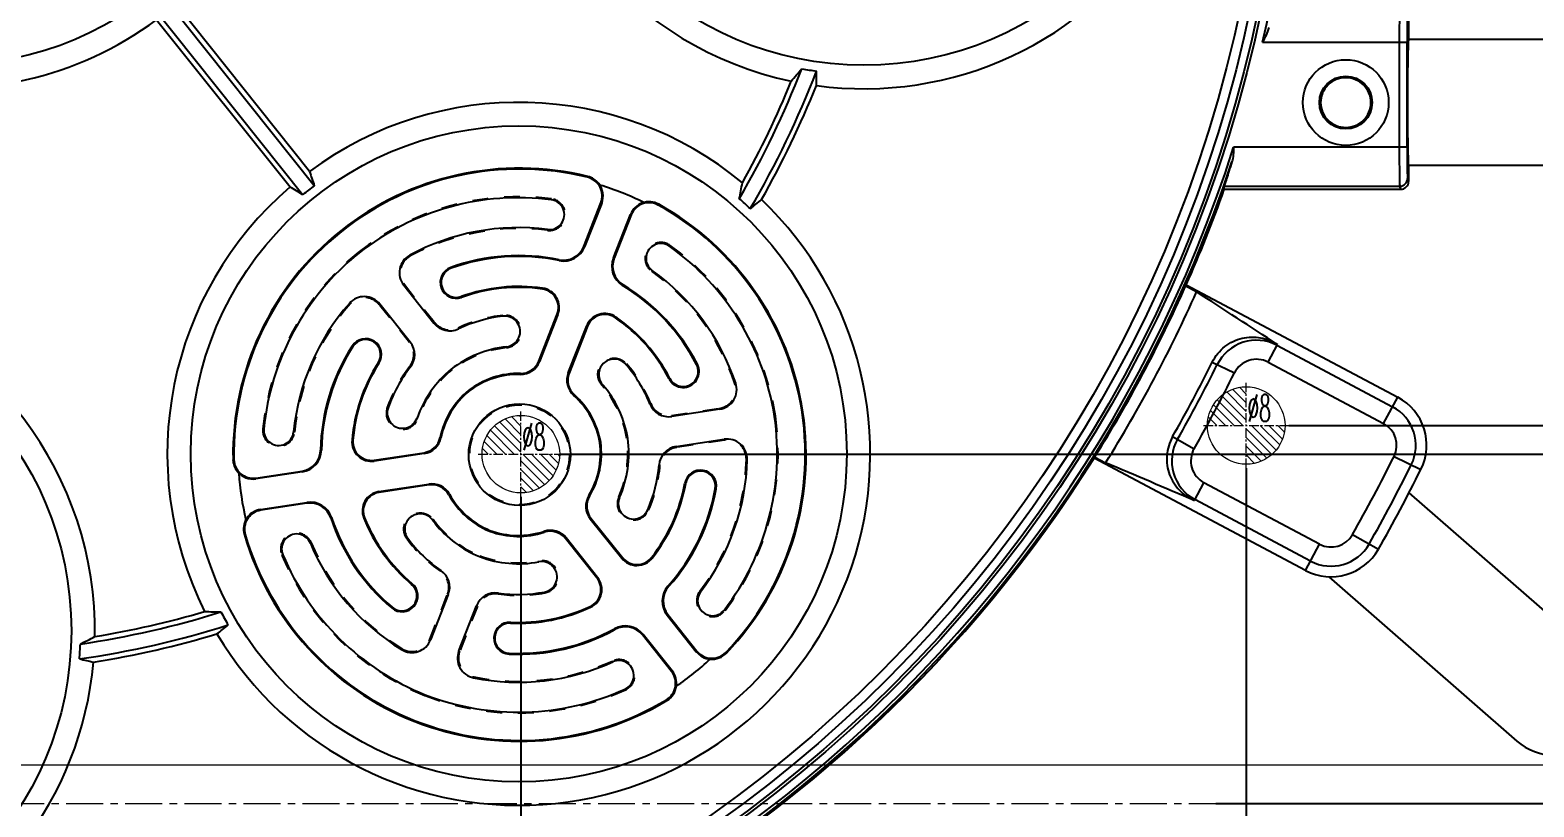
# Model space of a CAD drawing. Header units: millimetres. Extents: x -2414 to 10498, y -2238 to 649.
# Drawn here: x 1694.3 to 1849.4, y -1062 to -981.8 of the extents above; entities that cross this region are included whole.
import ezdxf
from ezdxf.enums import TextEntityAlignment as Align

# ---------------------------------------------------------------- set-up
doc = ezdxf.new("R2010")
doc.units = ezdxf.units.MM
doc.header["$LTSCALE"] = 16.335
doc.header["$PDMODE"] = 3
doc.header["$PDSIZE"] = 0.3125
doc.linetypes.add('CENTER', pattern=[0.6, 0.375, -0.075, 0.075, -0.075])
doc.linetypes.add('HIDDEN', pattern=[0.2, 0.1, -0.1])
doc.layers.get('0').update_dxf_attribs({"linetype": 'CONTINUOUS'})
doc.layers.get('Defpoints').update_dxf_attribs({"linetype": 'CONTINUOUS'})
doc.layers.add('cool', color=153, linetype='HIDDEN', lineweight=9)
doc.layers.add('epin', color=13, linetype='CONTINUOUS', lineweight=9)
doc.layers.add('DEFAULT_2', color=8, linetype='HIDDEN')
doc.styles.get("Standard").update_dxf_attribs({"font": 'txt', "width": 0.8})
doc.styles.add('TXT05', font='txt.shx', dxfattribs={"width": 0.5, "bigfont": 'gbcbig.shx'})
doc.dimstyles.new('01', dxfattribs={"dimtxt": 5, "dimasz": 5, "dimexe": 0, "dimexo": 0, "dimgap": 0, "dimtad": 0, "dimzin": 0, "dimdsep": 46, "dimtxsty": 'Standard', "dimcen": 0, "dimclrd": 4, "dimclre": 4, "dimclrt": 6, "dimazin": 0, "dimtfac": 1, "dimtofl": 0, "dimtmove": 0, "dimatfit": 3, "dimfxl": 0, "dimtolj": 1, "dimtzin": 0, "dimarcsym": 0})

# ---------------------------------------------------------------- blocks, each defined once
blk = doc.blocks.new('epin_ejp_8')
at = {"layer": 'epin'}
h = blk.add_hatch(dxfattribs=at)
h.set_pattern_fill('_ANSI31', color=123, scale=0.2, angle=90, style=0)
h.set_pattern_definition([(135, (-53719.9451, 249.93315), (-0.449012806, -0.449012806), [])])
h.paths.add_polyline_path([(0, 4, 0.414214), (-4, 0), (0, 0)])
h.paths.add_polyline_path([(4, 0), (0, 0), (0, -4, 0.414214)])
at = {"layer": 'epin', "color": 1, "linetype": 'CENTER', "ltscale": 0.16}
for p, q in [((0, -4.4), (0, 4.4)), ((-4.4, 0), (4.4, 0))]:
    blk.add_line(p, q, dxfattribs=at)
at = {"layer": 'epin'}
blk.add_circle((0, 0), 4, dxfattribs=at)
at = {"layer": 'epin', "color": 6, "style": 'TXT05', "width": 0.5}
blk.add_text('%%c8', height=2.8, dxfattribs=at).set_placement((1.33, 1.8), align=Align.MIDDLE)
blk = doc.blocks.new('10')
at = {"layer": 'epin', "linetype": 'ByBlock'}
for p in [(15.36, -1022.63), (-59.47, -1025.59)]:
    blk.add_blockref('epin_ejp_8', p, dxfattribs=at)
blk = doc.blocks.new('4')
at = {"layer": 'cool', "linetype": 'ByBlock', "ltscale": 0.932966}
blk.add_line((-299.31, -1117.63), (62.03, -1117.63), dxfattribs=at)
at = {"layer": 'cool', "color": 1, "linetype": 'CENTER', "ltscale": 0.621977}
blk.add_line((-313.64, -1121.63), (76.36, -1121.63), dxfattribs=at)
blk = doc.blocks.new('*D357')
at = {"color": 4, "linetype": 'ByBlock', "lineweight": -2, "transparency": 16777216}
for p, q in [((1829.75, -756.63), (1915.87, -756.63)), ((1915.87, -761.63), (1915.87, -945.62)), ((1915.87, -1181.63), (1915.87, -963.62)), ((1829.75, -1186.63), (1915.87, -1186.63))]:
    blk.add_line(p, q, dxfattribs=at)
at = {"color": 4, "linetype": 'ByBlock', "transparency": 16777216}
for points in [[(1915.04, -761.63), (1916.7, -761.63), (1915.87, -756.63)], [(1915.04, -1181.63), (1916.7, -1181.63), (1915.87, -1186.63)]]:
    blk.add_solid(points, dxfattribs=at)
at = {"layer": 'Defpoints', "color": 0, "linetype": 'ByBlock', "transparency": 16777216}
for p in [(1829.75, -756.63), (1829.75, -1186.63), (1915.87, -1186.63)]:
    blk.add_point(p, dxfattribs=at)
at = {"color": 6, "linetype": 'ByBlock', "transparency": 16777216, "insert": (1915.87, -954.62), "char_height": 5, "attachment_point": 5, "rotation": 90}
blk.add_mtext('\\A1;430.00', dxfattribs=at)
blk = doc.blocks.new('*D367')
at = {"color": 4, "linetype": 'ByBlock', "lineweight": -2, "transparency": 16777216}
for p, q in [((1748.93, -1025.59), (1867.71, -1025.59)), ((1867.71, -1025.59), (1877.71, -1031.22)), ((1877.71, -1031.22), (1887.71, -1031.22))]:
    blk.add_line(p, q, dxfattribs=at)
at = {"layer": 'Defpoints', "color": 0, "linetype": 'ByBlock', "transparency": 16777216}
for p in [(1685.76, -971.63), (1748.93, -1025.59), (1887.71, -1031.22)]:
    blk.add_point(p, dxfattribs=at)
at = {"color": 6, "linetype": 'ByBlock', "transparency": 16777216, "insert": (1895.71, -1031.22), "char_height": 5, "attachment_point": 5}
blk.add_mtext('\\A1;53.97', dxfattribs=at)
blk = doc.blocks.new('*D368')
at = {"color": 4, "linetype": 'ByBlock', "lineweight": -2, "transparency": 16777216}
blk.add_line((1824.16, -1022.63), (1887.71, -1022.63), dxfattribs=at)
at = {"layer": 'Defpoints', "color": 0, "linetype": 'ByBlock', "transparency": 16777216}
for p in [(1685.76, -971.63), (1824.16, -1022.63), (1887.71, -1022.63)]:
    blk.add_point(p, dxfattribs=at)
at = {"color": 6, "linetype": 'ByBlock', "transparency": 16777216, "insert": (1894.37, -1022.63), "char_height": 5, "attachment_point": 5}
blk.add_mtext('\\A1;51.00', dxfattribs=at)
blk = doc.blocks.new('*D369')
at = {"color": 4, "linetype": 'ByBlock', "lineweight": -2, "transparency": 16777216}
blk.add_line((1816.62, -1061.63), (1887.71, -1061.63), dxfattribs=at)
at = {"layer": 'Defpoints', "color": 0, "linetype": 'ByBlock', "transparency": 16777216}
for p in [(1685.76, -971.63), (1816.62, -1061.63), (1887.71, -1061.63)]:
    blk.add_point(p, dxfattribs=at)
at = {"color": 6, "linetype": 'ByBlock', "transparency": 16777216, "insert": (1894.71, -1061.63), "char_height": 5, "attachment_point": 5}
blk.add_mtext('\\A1;90.00', dxfattribs=at)
blk = doc.blocks.new('*D370')
at = {"color": 4, "linetype": 'ByBlock', "lineweight": -2, "transparency": 16777216}
blk.add_line((1770.16, -1078.63), (1887.71, -1078.63), dxfattribs=at)
at = {"layer": 'Defpoints', "color": 0, "linetype": 'ByBlock', "transparency": 16777216}
for p in [(1685.76, -971.63), (1770.16, -1078.63), (1887.71, -1078.63)]:
    blk.add_point(p, dxfattribs=at)
at = {"color": 6, "linetype": 'ByBlock', "transparency": 16777216, "insert": (1896.04, -1078.63), "char_height": 5, "attachment_point": 5}
blk.add_mtext('\\A1;107.00', dxfattribs=at)
blk = doc.blocks.new('*D371')
at = {"color": 4, "linetype": 'ByBlock', "lineweight": -2, "transparency": 16777216}
blk.add_line((1710.16, -1100.13), (1887.71, -1100.13), dxfattribs=at)
at = {"layer": 'Defpoints', "color": 0, "linetype": 'ByBlock', "transparency": 16777216}
for p in [(1685.76, -971.63), (1710.16, -1100.13), (1887.71, -1100.13)]:
    blk.add_point(p, dxfattribs=at)
at = {"color": 6, "linetype": 'ByBlock', "transparency": 16777216, "insert": (1896.71, -1100.13), "char_height": 5, "attachment_point": 5}
blk.add_mtext('\\A1;128.50', dxfattribs=at)
blk = doc.blocks.new('*D372')
at = {"color": 4, "linetype": 'ByBlock', "lineweight": -2, "transparency": 16777216}
blk.add_line((1779.44, -1116.63), (1887.71, -1116.63), dxfattribs=at)
at = {"layer": 'Defpoints', "color": 0, "linetype": 'ByBlock', "transparency": 16777216}
for p in [(1685.76, -971.63), (1779.44, -1116.63), (1887.71, -1116.63)]:
    blk.add_point(p, dxfattribs=at)
at = {"color": 6, "linetype": 'ByBlock', "transparency": 16777216, "insert": (1896.37, -1116.63), "char_height": 5, "attachment_point": 5}
blk.add_mtext('\\A1;145.00', dxfattribs=at)
blk = doc.blocks.new('*D373')
at = {"color": 4, "linetype": 'ByBlock', "lineweight": -2, "transparency": 16777216}
blk.add_line((1842.88, -1161.63), (1887.71, -1161.63), dxfattribs=at)
at = {"layer": 'Defpoints', "color": 0, "linetype": 'ByBlock', "transparency": 16777216}
for p in [(1685.76, -971.63), (1842.88, -1161.63, 0), (1887.71, -1161.63)]:
    blk.add_point(p, dxfattribs=at)
at = {"color": 6, "linetype": 'ByBlock', "transparency": 16777216, "insert": (1896.04, -1161.63), "char_height": 5, "attachment_point": 5}
blk.add_mtext('\\A1;190.00', dxfattribs=at)
blk = doc.blocks.new('*D375')
at = {"color": 4, "linetype": 'ByBlock', "lineweight": -2, "transparency": 16777216}
blk.add_line((1705.76, -1104.53), (1705.76, -1191.92), dxfattribs=at)
at = {"layer": 'Defpoints', "color": 0, "linetype": 'ByBlock', "transparency": 16777216}
for p in [(1685.76, -971.63), (1705.76, -1104.53), (1705.76, -1191.92)]:
    blk.add_point(p, dxfattribs=at)
at = {"color": 6, "linetype": 'ByBlock', "transparency": 16777216, "insert": (1705.76, -1198.92), "char_height": 5, "attachment_point": 5, "rotation": 90}
blk.add_mtext('\\A1;20.00', dxfattribs=at)
blk = doc.blocks.new('*D376')
at = {"color": 4, "linetype": 'ByBlock', "lineweight": -2, "transparency": 16777216}
blk.add_line((1744.93, -1029.99), (1744.93, -1191.92), dxfattribs=at)
at = {"layer": 'Defpoints', "color": 0, "linetype": 'ByBlock', "transparency": 16777216}
for p in [(1685.76, -971.63), (1744.93, -1029.99), (1744.93, -1191.92)]:
    blk.add_point(p, dxfattribs=at)
at = {"color": 6, "linetype": 'ByBlock', "transparency": 16777216, "insert": (1744.93, -1199.25), "char_height": 5, "attachment_point": 5, "rotation": 90}
blk.add_mtext('\\A1;59.17', dxfattribs=at)
blk = doc.blocks.new('*D377')
at = {"color": 4, "linetype": 'ByBlock', "lineweight": -2, "transparency": 16777216}
blk.add_line((1765.76, -1080.46), (1765.76, -1191.92), dxfattribs=at)
at = {"layer": 'Defpoints', "color": 0, "linetype": 'ByBlock', "transparency": 16777216}
for p in [(1685.76, -971.63), (1765.76, -1080.46), (1765.76, -1191.92)]:
    blk.add_point(p, dxfattribs=at)
at = {"color": 6, "linetype": 'ByBlock', "transparency": 16777216, "insert": (1765.76, -1198.92), "char_height": 5, "attachment_point": 5, "rotation": 90}
blk.add_mtext('\\A1;80.00', dxfattribs=at)
blk = doc.blocks.new('*D378')
at = {"color": 4, "linetype": 'ByBlock', "lineweight": -2, "transparency": 16777216}
blk.add_line((1819.76, -1027.03), (1819.76, -1191.92), dxfattribs=at)
at = {"layer": 'Defpoints', "color": 0, "linetype": 'ByBlock', "transparency": 16777216}
for p in [(1685.76, -971.63), (1819.76, -1027.03), (1819.76, -1191.92)]:
    blk.add_point(p, dxfattribs=at)
at = {"color": 6, "linetype": 'ByBlock', "transparency": 16777216, "insert": (1819.76, -1200.59), "char_height": 5, "attachment_point": 5, "rotation": 90}
blk.add_mtext('\\A1;134.00', dxfattribs=at)
blk = doc.blocks.new('*D379')
at = {"color": 4, "linetype": 'ByBlock', "lineweight": -2, "transparency": 16777216}
blk.add_line((1845.76, -1156.42), (1845.76, -1191.92), dxfattribs=at)
at = {"layer": 'Defpoints', "color": 0, "linetype": 'ByBlock', "transparency": 16777216}
for p in [(1685.76, -971.63), (1845.76, -1156.42, 0), (1845.76, -1191.92)]:
    blk.add_point(p, dxfattribs=at)
at = {"color": 6, "linetype": 'ByBlock', "transparency": 16777216, "insert": (1845.76, -1200.25), "char_height": 5, "attachment_point": 5, "rotation": 90}
blk.add_mtext('\\A1;160.00', dxfattribs=at)

msp = doc.modelspace()

# ---------------------------------------------------------------- linework, layer by layer
at = {"color": 7, "linetype": 'Continuous'}
for p, q in [((1723.611, -997.893), (1708.031, -978.355)), ((1706.855, -979.292), (1722.435, -998.83)), ((1723.121, -996.421), (1709.356, -979.16)), ((1836.507, -979.57), (1836.507, -982.817)), ((1707.345, -980.764), (1721.109, -998.025)), ((1821.431, -983.1), (1836.348, -983.1)), ((1835.544, -983.1), (1835.544, -993.927)), ((1836.348, -993.927), (1836.348, -983.099)), ((1880.757, -982.817), (1836.507, -982.817)), ((1836.348, -993.927), (1818.455, -993.927)), ((1880.757, -995.817), (1836.507, -995.817)), ((1836.507, -995.817), (1836.507, -997.457)), ((1751.833, -996.939), (1751.811, -997.028)), ((1836.401, -997.138), (1836.507, -997.457)), ((1817.493, -997.941), (1835.597, -997.941)), ((1817.493, -998.262), (1835.704, -998.262)), ((1835.704, -998.262), (1835.597, -997.941)), ((1748.069, -999.345), (1748.08, -999.256)), ((1751.416, -1004.154), (1753.177, -999.665)), ((1753.261, -999.698), (1751.499, -1004.187)), ((1753.177, -999.665), (1753.261, -999.698)), ((1759.148, -999.81), (1759.104, -999.89)), ((1754.463, -1005.35), (1756.225, -1000.861)), ((1756.308, -1000.894), (1754.547, -1005.383)), ((1756.225, -1000.861), (1756.308, -1000.894)), ((1747.679, -1002.403), (1747.667, -1002.491)), ((1728.199, -1004.852), (1728.143, -1004.782)), ((1733.467, -1005.062), (1733.509, -1005.14)), ((1751.499, -1004.187), (1751.416, -1004.154)), ((1760.271, -1004.134), (1760.323, -1004.061)), ((1737.721, -1006.409), (1737.69, -1006.325)), ((1748.86, -1005.616), (1748.878, -1005.529)), ((1754.547, -1005.383), (1754.463, -1005.35)), ((1758.477, -1006.641), (1758.425, -1006.714)), ((1732.838, -1008.156), (1732.908, -1008.101)), ((1732.838, -1008.156), (1735.961, -1012.072)), ((1755.425, -1008.193), (1755.471, -1008.116)), ((1813.576, -1008.119), (1813.507, -1008.241)), ((1814.632, -1008.84), (1813.507, -1008.241)), ((1813.576, -1008.119), (1835.384, -1019.714)), ((1738.772, -1009.328), (1738.803, -1009.413)), ((1747.162, -1008.468), (1747.15, -1008.557)), ((1727.231, -1010.035), (1727.298, -1010.094)), ((1730.318, -1010.166), (1730.388, -1010.11)), ((1733.51, -1014.026), (1730.388, -1010.11)), ((1743.089, -1011.356), (1743.079, -1011.267)), ((1746.766, -1015.999), (1748.666, -1011.159)), ((1748.75, -1011.192), (1746.85, -1016.032)), ((1748.666, -1011.159), (1748.75, -1011.192)), ((1754.73, -1011.438), (1754.679, -1011.512)), ((1736.031, -1012.016), (1735.961, -1012.072)), ((1738.493, -1012.66), (1738.455, -1012.579)), ((1749.814, -1017.196), (1751.714, -1012.355)), ((1751.797, -1012.388), (1749.897, -1017.228)), ((1751.714, -1012.355), (1751.797, -1012.388)), ((1727.598, -1014.482), (1727.522, -1014.434)), ((1733.51, -1014.026), (1733.44, -1014.082)), ((1743.441, -1014.509), (1743.451, -1014.598)), ((1822.003, -1016.097), (1822.98, -1014.26)), ((1822.928, -1014.358), (1834.859, -1020.702)), ((1730.209, -1016.157), (1730.285, -1016.205)), ((1746.85, -1016.032), (1746.766, -1015.999)), ((1816.25, -1016.087), (1818.534, -1017.215)), ((1822.003, -1016.097), (1833.934, -1022.441)), ((1733.519, -1016.626), (1733.449, -1016.571)), ((1737.744, -1016.821), (1737.799, -1016.892)), ((1744.867, -1017.355), (1744.869, -1017.265)), ((1749.897, -1017.228), (1749.814, -1017.196)), ((1755.751, -1016.326), (1755.819, -1016.267)), ((1763.051, -1016.351), (1763.13, -1016.31)), ((1739.561, -1019.1), (1739.505, -1019.03)), ((1753.349, -1018.398), (1753.281, -1018.457)), ((1760.295, -1017.776), (1760.215, -1017.817)), ((1767.086, -1018.257), (1767.001, -1018.286)), ((1731.225, -1020.816), (1731.141, -1020.787)), ((1750.367, -1019.514), (1750.427, -1019.447)), ((1758.233, -1020.408), (1758.316, -1020.374)), ((1833.934, -1022.441), (1835.384, -1019.714)), ((1734.221, -1021.861), (1734.306, -1021.89)), ((1760.489, -1021.7), (1760.476, -1021.611)), ((1765.442, -1020.953), (1760.489, -1021.7)), ((1765.428, -1020.865), (1765.442, -1020.953)), ((1771.09, -1021.687), (1771.178, -1021.673)), ((1718.407, -1022.998), (1718.318, -1022.989)), ((1721.475, -1023.298), (1721.564, -1023.307)), ((1736.678, -1023.885), (1736.59, -1023.867)), ((1812.165, -1023.769), (1814.378, -1025.032)), ((1724.345, -1025.165), (1724.256, -1025.164)), ((1727.503, -1024.145), (1727.593, -1024.152)), ((1729.792, -1026.21), (1734.934, -1025.435)), ((1734.934, -1025.435), (1734.947, -1025.523)), ((1753.07, -1024.403), (1753.159, -1024.389)), ((1755.952, -1023.969), (1755.863, -1023.981)), ((1760.956, -1024.799), (1765.909, -1024.052)), ((1760.97, -1024.887), (1760.956, -1024.799)), ((1765.909, -1024.052), (1765.922, -1024.141)), ((1715.224, -1026.132), (1715.315, -1026.131)), ((1729.805, -1026.298), (1729.792, -1026.21)), ((1734.947, -1025.523), (1729.805, -1026.298)), ((1759.181, -1026.698), (1759.271, -1026.706)), ((1768.275, -1026.144), (1768.185, -1026.142)), ((1804.127, -1025.882), (1804.065, -1026.008)), ((1825.872, -1037.603), (1804.065, -1026.008)), ((1804.127, -1025.882), (1805.253, -1026.48)), ((1835.016, -1025.813), (1837.782, -1027.188)), ((1717.582, -1028.05), (1722.351, -1027.331)), ((1717.596, -1028.138), (1717.582, -1028.05)), ((1722.364, -1027.42), (1717.596, -1028.138)), ((1722.351, -1027.331), (1722.364, -1027.42)), ((1761.927, -1028.606), (1761.839, -1028.59)), ((1814.414, -1030.369), (1815.391, -1028.532)), ((1827.322, -1034.876), (1815.391, -1028.532)), ((1730.28, -1029.447), (1735.422, -1028.672)), ((1730.293, -1029.536), (1730.28, -1029.447)), ((1735.435, -1028.761), (1730.293, -1029.536)), ((1735.422, -1028.672), (1735.435, -1028.761)), ((1737.558, -1029.728), (1737.48, -1029.771)), ((1751.928, -1029.871), (1752.005, -1029.917)), ((1755.106, -1030.058), (1755.024, -1030.022)), ((1764.98, -1029.155), (1765.068, -1029.17)), ((1853.863, -1044.664), (1836.574, -1029.571)), ((1718.07, -1031.287), (1722.839, -1030.569)), ((1718.084, -1031.376), (1718.07, -1031.287)), ((1722.852, -1030.657), (1718.084, -1031.376)), ((1722.839, -1030.569), (1722.852, -1030.657)), ((1758.012, -1031.33), (1758.095, -1031.366)), ((1826.398, -1036.615), (1814.466, -1030.271)), ((1725.396, -1032.139), (1725.311, -1032.167)), ((1728.715, -1032.183), (1728.798, -1032.15)), ((1735.807, -1032.386), (1735.879, -1032.333)), ((1752.082, -1032.249), (1752.152, -1032.193)), ((1752.082, -1032.249), (1755.324, -1036.315)), ((1752.152, -1032.193), (1755.394, -1036.259)), ((1716.395, -1033.903), (1716.483, -1033.878)), ((1723.204, -1034.769), (1723.286, -1034.734)), ((1733.252, -1034.267), (1733.18, -1034.32)), ((1741.723, -1033.451), (1741.691, -1033.534)), ((1747.308, -1033.555), (1747.337, -1033.64)), ((1749.523, -1034.29), (1749.593, -1034.234)), ((1752.765, -1038.356), (1749.523, -1034.29)), ((1752.835, -1038.3), (1749.593, -1034.234)), ((1830.723, -1033.887), (1833.391, -1035.401)), ((1720.36, -1035.96), (1720.278, -1035.995)), ((1740.658, -1036.163), (1740.692, -1036.08)), ((1755.394, -1036.259), (1755.324, -1036.315)), ((1758.477, -1036.302), (1758.406, -1036.246)), ((1825.872, -1037.603), (1827.322, -1034.876)), ((1736.679, -1037.595), (1736.628, -1037.669)), ((1746.784, -1036.694), (1746.767, -1036.606)), ((1733.655, -1039.019), (1733.713, -1038.951)), ((1752.835, -1038.3), (1752.765, -1038.356)), ((1760.097, -1039.198), (1760.164, -1039.258)), ((1828.277, -1038.257), (1847.667, -1055.184)), ((1737.437, -1040.082), (1735.607, -1044.745)), ((1737.354, -1040.05), (1737.437, -1040.082)), ((1742.601, -1039.92), (1742.588, -1040.008)), ((1747.377, -1039.811), (1747.394, -1039.899)), ((1763.471, -1039.782), (1763.4, -1039.728)), ((1731.653, -1041.389), (1731.595, -1041.458)), ((1738.524, -1045.89), (1740.354, -1041.227)), ((1740.354, -1041.227), (1740.438, -1041.26)), ((1752.121, -1041.37), (1752.082, -1041.289)), ((1760.016, -1042.198), (1760.086, -1042.142)), ((1760.016, -1042.198), (1763.023, -1045.968)), ((1760.086, -1042.142), (1763.093, -1045.913)), ((1765.925, -1041.649), (1765.996, -1041.703)), ((1743.85, -1043.021), (1743.854, -1042.931)), ((1754.584, -1043.595), (1754.627, -1043.673)), ((1732.612, -1045.747), (1732.659, -1045.671)), ((1735.607, -1044.745), (1735.524, -1044.712)), ((1757.457, -1044.239), (1757.527, -1044.184)), ((1760.463, -1048.01), (1757.457, -1044.239)), ((1760.533, -1047.954), (1757.527, -1044.184)), ((1738.608, -1045.922), (1738.524, -1045.89)), ((1743.705, -1046.12), (1743.701, -1046.209)), ((1754.402, -1047.014), (1754.365, -1046.933)), ((1763.093, -1045.913), (1763.023, -1045.968)), ((1766.127, -1046.112), (1766.06, -1046.048)), ((1740.037, -1048.662), (1740.055, -1048.574)), ((1760.533, -1047.954), (1760.463, -1048.01)), ((1755.676, -1049.821), (1755.713, -1049.903)), ((1735.065, -1050.414), (1735.033, -1050.498)), ((1759.982, -1051.012), (1759.934, -1050.933))]:
    msp.add_line(p, q, dxfattribs=at)
for centre, radius in [((1685.757, -951.63), 138.414), ((1685.757, -951.63), 138.114), ((1685.757, -951.63), 137.266), ((1685.757, -951.63), 136.266), ((1685.757, -951.63), 33.834), ((1780.311, -951.63), 33.834), ((1830.025, -989.317), 4.422), ((1830.025, -989.317), 2.725), ((1744.709, -1025.556), 33.834), ((1664.713, -1043.811), 33.834), ((1744.785, -1025.651), 5.242)]:
    msp.add_circle(centre, radius, dxfattribs=at)
for centre, radius, start, end in [((1780.311, -951.63), 36.261, 262.24344, 97.75656), ((1685.757, -951.63), 139.276, 346.941, 13.059), ((1780.311, -951.63), 36.261, 182.03299, 258.08401), ((1685.757, -951.63), 36.261, 259.17299, 306.53701), ((2110.645, -983.087), 275.1, 179.7522, 180.00271), ((2011.961, -983.088), 175.613, 179.68909, 180.00372), ((1685.757, -951.63), 94.552, 329.77242, 338.79758), ((1685.757, -951.63), 96.056, 329.58408, 338.98592), ((1701.451, -925.631), 94.2, 319.25931, 320.28177), ((1780.311, -951.63), 34.79, 259.39718, 261.92667), ((1664.643, -986.22), 110.782, 359.30782, 0.07525), ((1685.757, -951.63), 94.018, 330.74092, 337.82908), ((1685.757, -951.63), 96.59, 330.40743, 338.16257), ((1744.709, -1025.556), 36.261, 50.48599, 126.53701), ((1685.757, -951.63), 139.276, 197.67954, 342.32046), ((2117.399, -993.925), 281.855, 180.00029, 180.24481), ((2011.913, -993.938), 175.565, 179.99622, 180.31099), ((1685.757, -951.63), 139.577, 198.29371, 341.70629), ((1744.785, -1025.651), 29.564, 76.20792, 180.93208), ((1744.785, -1025.651), 29.473, 76.20792, 180.93208), ((1751.341, -998.944), 1.973, 338.57, 76.20792), ((1675.215, -980.109), 94.2, 348.28823, 349.31069), ((1835.597, -997.137), 0.804, 270.02847, 359.92347), ((1835.704, -997.458), 0.803, 270.0068, 0.08489), ((1744.709, -1025.556), 36.261, 130.60299, 206.65401), ((1744.709, -1025.556), 34.79, 127.33185, 129.80815), ((1744.698, -1025.779), 26.649, 82.73266, 128.25223), ((1751.341, -998.944), 2.063, 338.57, 38.52077), ((1744.709, -1025.556), 28.96, 63.56149, 73.20217), ((1685.757, -951.63), 139.745, 336.15717, 340.50693), ((1669.321, -998.132), 148.172, 359.94986, 0.07378), ((1744.709, -1025.556), 36.261, 210.81344, 46.32656), ((1747.874, -1000.874), 1.541, 262.73265, 82.73266), ((1758.148, -1001.614), 2.062, 60.97487, 158.57), ((1758.145, -1001.615), 1.973, 60.93208, 158.57), ((1744.785, -1025.651), 29.473, 316.20792, 60.93208), ((1744.785, -1025.651), 29.565, 316.20792, 60.93208), ((1744.709, -1025.556), 34.79, 46.64333, 49.17282), ((1699.638, -913.555), 110.782, 308.49475, 309.26218), ((1744.698, -1025.779), 23.566, 82.73265, 118.46197), ((1744.929, -1025.595), 26.649, 128.88777, 174.40734), ((1734.448, -1006.872), 2.06, 118.46197, 218.57004), ((1744.698, -1025.779), 20.678, 78.3354, 109.80878), ((1744.698, -1025.779), 20.588, 78.3354, 109.80878), ((1749.331, -1003.336), 2.329, 258.3354, 338.57), ((1749.331, -1003.336), 2.239, 258.3354, 338.57), ((1759.374, -1005.387), 1.541, 54.40734, 234.40735), ((1744.761, -1025.804), 26.649, 8.88777, 54.40734), ((1738.247, -1007.869), 1.641, 109.80878, 289.80878), ((1738.247, -1007.869), 1.551, 109.80878, 289.80878), ((1756.631, -1006.201), 2.329, 158.57, 238.8046), ((1756.631, -1006.201), 2.239, 158.57, 238.8046), ((1744.761, -1025.804), 23.566, 18.67803, 54.40735), ((1744.698, -1025.779), 17.486, 81.89723, 109.80878), ((1744.698, -1025.779), 17.396, 81.89723, 109.80878), ((1744.761, -1025.804), 20.588, 27.33122, 58.8046), ((1744.761, -1025.804), 20.678, 27.33122, 58.8046), ((1685.757, -951.63), 139.731, 327.9004, 336.0996), ((1664.713, -1043.811), 36.261, 359.05599, 75.10701), ((1728.777, -1011.395), 2.06, 38.56996, 138.67803), ((1746.879, -1010.457), 1.92, 338.57, 81.89723), ((1746.879, -1010.457), 2.009, 338.57, 81.89723), ((1685.757, -951.63), 141.003, 327.93743, 336.06257), ((1744.929, -1025.595), 23.566, 138.67803, 174.40735), ((1744.698, -1025.779), 14.513, 96.36462, 115.31092), ((1743.265, -1012.933), 1.586, 276.36461, 96.36462), ((1753.584, -1013.089), 2.009, 55.24277, 158.57), ((1753.584, -1013.089), 1.92, 55.24277, 158.57), ((1744.761, -1025.804), 17.396, 27.33122, 55.24277), ((1744.761, -1025.804), 17.486, 27.33122, 55.24277), ((1737.598, -1010.767), 2.094, 218.57005, 295.31092), ((1744.929, -1025.595), 20.678, 147.33122, 178.8046), ((1744.929, -1025.595), 20.588, 147.33122, 178.8046), ((1728.904, -1015.319), 1.641, 327.33122, 147.33122), ((1728.904, -1015.319), 1.551, 327.33122, 147.33122), ((1731.873, -1015.332), 2.094, 321.82908, 38.56996), ((1744.698, -1025.779), 11.34, 96.36461, 127.82325), ((1820.811, -1018.339), 4.509, 62, 153.71286), ((1744.929, -1025.595), 17.486, 147.33122, 175.24277), ((1744.929, -1025.595), 17.396, 147.33122, 175.24277), ((1744.909, -1015.27), 2.085, 268.84843, 338.57), ((1744.909, -1015.27), 1.995, 268.84843, 338.57), ((1685.757, -951.63), 145.544, 330.28714, 333.71286), ((1820.811, -1018.339), 2.539, 62, 153.71286), ((1744.929, -1025.595), 14.513, 141.82908, 160.77538), ((1744.929, -1025.595), 11.34, 129.31675, 160.77539), ((1744.698, -1025.779), 8.516, 88.84843, 127.57557), ((1744.698, -1025.779), 8.426, 88.84843, 127.565), ((1751.755, -1017.957), 2.085, 158.57, 228.29157), ((1751.755, -1017.957), 1.995, 158.57, 228.29157), ((1744.761, -1025.804), 14.513, 21.82908, 40.77538), ((1761.673, -1017.064), 1.641, 207.33122, 27.33122), ((1761.673, -1017.064), 1.551, 207.33122, 27.33122), ((1685.757, -951.63), 146.122, 330.28714, 333.71286), ((1685.757, -951.63), 148.091, 330.28714, 333.71286), ((1744.929, -1025.595), 8.516, 129.56443, 168.29157), ((1744.929, -1025.595), 8.426, 129.575, 168.29157), ((1744.761, -1025.804), 11.34, 9.31675, 38.57), ((1765.135, -1018.917), 2.06, 278.57001, 18.67803), ((1732.723, -1021.339), 1.586, 160.77538, 340.77539), ((1744.761, -1025.804), 8.426, 9.575, 48.29157), ((1744.761, -1025.804), 8.516, 9.56443, 48.29157), ((1760.177, -1019.629), 2.094, 201.82908, 278.57001), ((1832.742, -1024.683), 4.509, 333.57187, 62), ((1832.742, -1024.683), 5.628, 333.57187, 62), ((1744.717, -1025.512), 26.649, 322.73266, 8.25223), ((1719.941, -1023.148), 1.541, 174.40734, 354.40735), ((1734.637, -1023.462), 1.995, 278.57, 348.29157), ((1734.637, -1023.462), 2.085, 278.57, 348.29157), ((1832.742, -1024.683), 2.539, 333.57187, 62), ((1722.017, -1025.117), 2.239, 278.57, 358.8046), ((1722.017, -1025.117), 2.329, 278.57, 358.8046), ((1729.506, -1024.311), 2.009, 175.24277, 278.57), ((1729.506, -1024.311), 1.92, 175.24277, 278.57), ((1744.717, -1025.512), 8.426, 328.84843, 7.565), ((1744.717, -1025.512), 8.516, 328.84843, 7.57557), ((1744.717, -1025.512), 11.34, 336.36461, 7.82325), ((1761.268, -1026.869), 2.094, 98.56999, 175.31092), ((1766.216, -1026.089), 2.06, 358.46197, 98.56999), ((1816.583, -1026.29), 4.509, 150.28714, 242), ((1816.583, -1026.29), 2.539, 150.28714, 242), ((1685.757, -951.63), 139.738, 212.15717, 327.84283), ((1717.288, -1026.098), 1.973, 180.93208, 278.57), ((1744.717, -1025.512), 14.513, 336.36462, 355.31092), ((1744.717, -1025.512), 23.566, 322.73265, 358.46197), ((1685.757, -951.63), 166.677, 330.42813, 333.57187), ((1685.757, -951.63), 168.647, 330.42813, 333.57187), ((1717.288, -1026.098), 2.063, 218.61923, 278.57), ((1744.709, -1025.556), 28.96, 183.93783, 193.57851), ((1744.717, -1025.512), 17.396, 321.89723, 349.80878), ((1744.717, -1025.512), 17.486, 321.89723, 349.80878), ((1763.454, -1028.88), 1.641, 349.80878, 169.80878), ((1763.454, -1028.88), 1.551, 349.80878, 169.80878), ((1685.757, -951.63), 169.745, 330.42813, 333.57187), ((1730.579, -1031.434), 2.009, 98.57, 201.89723), ((1730.579, -1031.434), 1.92, 98.57, 201.89723), ((1735.732, -1030.734), 2.085, 28.84843, 98.57), ((1735.732, -1030.734), 1.995, 28.84843, 98.57), ((1744.939, -1025.662), 8.516, 208.84843, 247.57557), ((1744.939, -1025.662), 8.426, 208.84843, 247.565), ((1753.712, -1030.949), 2.085, 148.84843, 218.57), ((1753.712, -1030.949), 1.995, 148.84843, 218.57), ((1756.559, -1030.694), 1.586, 156.36461, 336.36462), ((1744.717, -1025.512), 20.588, 318.3354, 349.80878), ((1744.717, -1025.512), 20.678, 318.3354, 349.80878), ((1664.713, -1043.811), 36.261, 159.38344, 354.89656), ((1718.376, -1033.329), 2.062, 98.57, 196.16513), ((1718.378, -1033.327), 1.973, 98.57, 196.20792), ((1723.186, -1032.871), 2.329, 18.3354, 98.57), ((1723.186, -1032.871), 2.239, 18.3354, 98.57), ((1744.939, -1025.662), 20.678, 198.3354, 229.80878), ((1744.939, -1025.662), 20.588, 198.3354, 229.80878), ((1744.939, -1025.662), 17.486, 201.89723, 229.80878), ((1744.939, -1025.662), 17.396, 201.89723, 229.80878), ((1744.939, -1025.662), 11.34, 218.57, 247.82325), ((1744.785, -1025.651), 29.565, 196.20792, 300.93208), ((1744.785, -1025.651), 29.473, 196.20792, 300.93208), ((1721.782, -1035.365), 1.541, 22.73265, 202.73266), ((1744.939, -1025.662), 23.566, 202.73265, 238.46197), ((1744.939, -1025.662), 14.513, 216.36462, 235.31092), ((1744.664, -1025.554), 8.516, 249.56443, 288.29157), ((1744.664, -1025.554), 8.426, 249.575, 288.29157), ((1747.963, -1035.534), 2.085, 38.57, 108.29157), ((1747.963, -1035.534), 1.995, 38.57, 108.29157), ((1828.514, -1032.634), 2.539, 242, 330.42813), ((1744.939, -1025.662), 26.649, 202.73266, 248.25223), ((1744.664, -1025.554), 11.34, 249.31675, 280.77539), ((1756.895, -1035.062), 2.009, 218.57, 321.89723), ((1756.895, -1035.062), 1.92, 218.57, 321.89723), ((1828.514, -1032.634), 5.607, 242, 330.42813), ((1828.514, -1032.634), 4.509, 242, 330.42813), ((1735.488, -1039.317), 2.094, 338.56999, 55.31092), ((1747.081, -1038.253), 1.586, 280.77538, 100.77539), ((1732.654, -1040.204), 1.641, 229.80878, 49.80878), ((1732.654, -1040.204), 1.551, 229.80878, 49.80878), ((1751.264, -1039.553), 1.92, 295.24277, 38.57), ((1751.264, -1039.553), 2.009, 295.24277, 38.57), ((1761.837, -1040.746), 2.329, 138.3354, 218.57), ((1761.837, -1040.746), 2.239, 138.3354, 218.57), ((1742.304, -1041.992), 2.094, 81.82908, 158.57001), ((1744.664, -1025.554), 14.513, 261.82908, 280.77538), ((1764.698, -1040.715), 1.541, 142.73265, 322.73266), ((1685.757, -951.63), 94.552, 278.34242, 287.36758), ((1685.757, -951.63), 94.018, 279.31092, 286.39908), ((1715.869, -947.69), 94.2, 267.82931, 268.85177), ((1744.709, -1025.556), 34.79, 207.96718, 210.49667), ((1744.664, -1025.554), 17.486, 267.33122, 295.24277), ((1744.664, -1025.554), 17.396, 267.33122, 295.24277), ((1685.757, -951.63), 96.056, 278.15408, 287.55592), ((1685.757, -951.63), 96.59, 278.97743, 286.73257), ((1645.548, -956.688), 110.782, 307.87782, 308.64525), ((1743.777, -1044.57), 1.641, 87.33122, 267.33122), ((1743.777, -1044.57), 1.551, 87.33122, 267.33122), ((1744.664, -1025.554), 20.678, 267.33122, 298.8046), ((1744.664, -1025.554), 20.588, 267.33122, 298.8046), ((1755.706, -1045.636), 2.329, 38.57, 118.8046), ((1755.706, -1045.636), 2.239, 38.57, 118.8046), ((1664.713, -1043.811), 34.79, 355.21333, 357.74282), ((1656.918, -961.143), 94.2, 296.85823, 297.88069), ((1733.69, -1043.992), 2.06, 238.46197, 338.56999), ((1724.18, -938.744), 110.782, 257.06475, 257.83218), ((1740.442, -1046.642), 2.06, 158.57001, 258.67803), ((1744.664, -1025.554), 23.566, 258.67803, 294.40735), ((1755.039, -1048.418), 1.541, 294.40734, 114.40735), ((1744.709, -1025.556), 28.96, 304.14528, 312.99472), ((1764.636, -1044.682), 2.063, 218.57, 265.03687), ((1764.636, -1044.682), 1.973, 218.57, 316.20792), ((1758.92, -1049.24), 1.973, 300.93208, 38.57), ((1758.92, -1049.24), 2.063, 352.10313, 38.57), ((1744.664, -1025.554), 26.649, 248.88777, 294.40734), ((1851.613, -1050.664), 6, 228.87866, 270)]:
    msp.add_arc(centre, radius, start, end, dxfattribs=at)
msp.add_ellipse((1836.507, -989.317), major_axis=(0, 6.5), ratio=0.0174551, start_param=-0.0004148, end_param=3.1420074, dxfattribs=at)
for points, knots in [([(1835.597, -979.085), (1835.591, -979.11), (1835.588, -979.194), (1835.578, -979.36), (1835.572, -979.614), (1835.561, -980.105), (1835.553, -980.875), (1835.548, -981.533), (1835.547, -981.897)], [0, 0, 0, 0, 0.0279075, 0.0878884, 0.1787025, 0.2981782, 0.6117683, 1, 1, 1, 1]), ([(1836.401, -979.888), (1836.395, -979.908), (1836.392, -979.975), (1836.382, -980.108), (1836.376, -980.311), (1836.365, -980.703), (1836.357, -981.318), (1836.352, -981.844), (1836.351, -982.135)], [0, 0, 0, 0, 0.0279869, 0.0879903, 0.178802, 0.2982608, 0.6117987, 1, 1, 1, 1]), ([(1822.082, -981.585), (1822.022, -981.849), (1821.807, -982.361), (1821.559, -982.85), (1821.431, -983.1)], [0, 0, 0, 0, 0.4913316, 1, 1, 1, 1]), ([(1832.623, -989.317), (1832.623, -988.979), (1832.485, -988.301), (1831.906, -987.454), (1831.05, -986.89), (1830.038, -986.688), (1829.021, -986.884), (1828.157, -987.448), (1827.573, -988.298), (1827.434, -988.978), (1827.434, -989.317)], [0, 0, 0, 0, 0.126119, 0.2497685, 0.3730614, 0.4987337, 0.6250542, 0.7494598, 0.8737663, 1, 1, 1, 1]), ([(1827.434, -989.317), (1827.434, -989.656), (1827.573, -990.336), (1828.157, -991.186), (1829.02, -991.75), (1830.038, -991.946), (1831.05, -991.744), (1831.906, -991.18), (1832.485, -990.333), (1832.623, -989.655), (1832.623, -989.317)], [0, 0, 0, 0, 0.1262277, 0.2505186, 0.3749147, 0.501244, 0.6269258, 0.7502156, 0.8738744, 1, 1, 1, 1]), ([(1818.455, -993.927), (1818.447, -994.186), (1818.43, -994.694), (1818.357, -995.204), (1818.28, -995.441)], [0, 0, 0, 0, 0.5094451, 1, 1, 1, 1]), ([(1818.28, -995.441), (1818.177, -995.762), (1817.988, -996.343), (1817.767, -997.025), (1817.629, -997.462), (1817.556, -997.69), (1817.517, -997.841), (1817.493, -997.917), (1817.493, -997.941)], [0, 0, 0, 0, 0.3859461, 0.699274, 0.819533, 0.9113457, 0.9720159, 1, 1, 1, 1]), ([(1835.547, -995.13), (1835.548, -995.493), (1835.553, -996.151), (1835.561, -996.921), (1835.572, -997.412), (1835.578, -997.666), (1835.588, -997.833), (1835.591, -997.916), (1835.597, -997.941)], [0, 0, 0, 0, 0.3882325, 0.7018224, 0.8212978, 0.9121118, 0.9720927, 1, 1, 1, 1]), ([(1836.351, -994.891), (1836.352, -995.182), (1836.357, -995.708), (1836.365, -996.324), (1836.376, -996.716), (1836.382, -996.919), (1836.392, -997.051), (1836.395, -997.118), (1836.401, -997.138)], [0, 0, 0, 0, 0.3882089, 0.7017486, 0.821206, 0.9120151, 0.9720153, 1, 1, 1, 1]), ([(1816.25, -1016.087), (1816.555, -1015.47), (1817.441, -1014.381), (1819.284, -1013.501), (1821.253, -1013.444), (1822.458, -1013.922), (1822.98, -1014.26)], [0, 0, 0, 0, 0.2640256, 0.5179086, 0.761246, 1, 1, 1, 1]), ([(1755.751, -1016.326), (1755.49, -1016.023), (1754.692, -1015.61), (1753.429, -1016.016), (1752.808, -1017.177), (1753.05, -1018.051), (1753.311, -1018.354)], [0, 0, 0, 0, 0.2500044, 0.4999831, 0.7499576, 1, 1, 1, 1]), ([(1812.165, -1023.769), (1811.824, -1024.366), (1811.417, -1025.71), (1811.718, -1027.731), (1812.773, -1029.394), (1813.842, -1030.126), (1814.414, -1030.369)], [0, 0, 0, 0, 0.2640239, 0.5179059, 0.7612433, 1, 1, 1, 1]), ([(1735.773, -1032.34), (1735.535, -1032.017), (1734.738, -1031.587), (1733.467, -1031.934), (1732.79, -1033.076), (1733.015, -1033.945), (1733.252, -1034.267)], [0, 0, 0, 0, 0.2500428, 0.5000173, 0.749996, 1, 1, 1, 1]), ([(1764.457, -1046.737), (1764.761, -1046.764), (1765.388, -1046.681), (1765.916, -1046.332), (1766.127, -1046.112)], [0, 0, 0, 0, 0.5000008, 1, 1, 1, 1]), ([(1759.982, -1051.012), (1760.243, -1050.855), (1760.701, -1050.418), (1760.922, -1049.825), (1760.963, -1049.523)], [0, 0, 0, 0, 0.4999992, 1, 1, 1, 1])]:
    msp.add_open_spline(points, degree=3, knots=knots, dxfattribs=at)
for points in [[(1723.121, -996.421), (1723.284, -996.912), (1723.447, -997.402), (1723.611, -997.893)], [(1752.953, -997.658), (1752.677, -997.311), (1752.264, -997.045), (1751.833, -996.939)], [(1722.435, -998.83), (1721.994, -998.562), (1721.552, -998.293), (1721.109, -998.025)], [(1822.98, -1014.26), (1820.197, -1012.453), (1817.415, -1010.646), (1814.632, -1008.84)], [(1753.311, -1018.354), (1753.419, -1018.479), (1753.525, -1018.605), (1753.627, -1018.734)], [(1715.224, -1026.132), (1715.231, -1026.576), (1715.398, -1027.038), (1715.675, -1027.385)], [(1814.414, -1030.369), (1811.36, -1029.073), (1808.307, -1027.777), (1805.253, -1026.48)], [(1736.073, -1032.732), (1735.97, -1032.604), (1735.871, -1032.472), (1735.773, -1032.34)]]:
    msp.add_open_spline(points, degree=3, dxfattribs=at)
at = {"layer": 'DEFAULT_2', "color": 8, "linetype": 'HIDDEN'}
for p, q in [((1732.908, -1008.101), (1736.031, -1012.016)), ((1733.44, -1014.082), (1730.318, -1010.166)), ((1760.476, -1021.611), (1765.428, -1020.865)), ((1765.922, -1024.141), (1760.97, -1024.887)), ((1735.524, -1044.712), (1737.354, -1040.05)), ((1740.438, -1041.26), (1738.608, -1045.922))]:
    msp.add_line(p, q, dxfattribs=at)
msp.add_circle((1744.785, -1025.651), 5.152, dxfattribs=at)
for centre, radius, start, end in [((1744.698, -1025.779), 26.738, 82.73266, 128.25329), ((1747.874, -1000.874), 1.631, 262.73265, 82.73266), ((1744.698, -1025.779), 23.476, 82.73265, 118.46197), ((1759.374, -1005.387), 1.631, 54.40734, 234.40735), ((1744.929, -1025.595), 26.738, 128.8867, 174.40734), ((1734.448, -1006.872), 1.97, 118.46197, 218.57004), ((1744.761, -1025.804), 26.738, 8.8867, 54.40734), ((1744.761, -1025.804), 23.476, 18.67803, 54.40735), ((1728.777, -1011.395), 1.97, 38.56996, 138.67803), ((1744.929, -1025.595), 23.476, 138.67803, 174.40735), ((1744.698, -1025.779), 14.602, 96.36462, 115.31092), ((1743.265, -1012.933), 1.676, 276.36461, 96.36462), ((1737.598, -1010.767), 2.004, 218.57005, 295.31092), ((1731.873, -1015.332), 2.004, 321.82908, 38.56996), ((1744.698, -1025.779), 11.25, 96.36461, 127.81731), ((1744.929, -1025.595), 14.602, 141.82908, 160.77538), ((1744.929, -1025.595), 11.25, 129.32269, 160.77539), ((1744.761, -1025.804), 14.602, 21.82908, 40.77538), ((1744.761, -1025.804), 11.25, 9.32269, 38.57), ((1765.135, -1018.917), 1.97, 278.57001, 18.67803), ((1732.723, -1021.339), 1.676, 160.77538, 340.77539), ((1760.177, -1019.629), 2.004, 201.82908, 278.57001), ((1744.717, -1025.512), 26.738, 322.73266, 8.25329), ((1719.941, -1023.148), 1.631, 174.40734, 354.40735), ((1744.717, -1025.512), 11.25, 336.36461, 7.81731), ((1761.268, -1026.869), 2.004, 98.56999, 175.31092), ((1766.216, -1026.089), 1.97, 358.46197, 98.56999), ((1744.717, -1025.512), 14.602, 336.36462, 355.31092), ((1744.717, -1025.512), 23.476, 322.73265, 358.46197), ((1756.559, -1030.694), 1.676, 156.36461, 336.36462), ((1744.939, -1025.662), 11.25, 218.57, 247.81731), ((1721.782, -1035.365), 1.631, 22.73265, 202.73266), ((1744.939, -1025.662), 23.476, 202.73265, 238.46197), ((1744.939, -1025.662), 14.602, 216.36462, 235.31092), ((1744.939, -1025.662), 26.738, 202.73266, 248.25329), ((1744.664, -1025.554), 11.25, 249.32269, 280.77539), ((1735.488, -1039.317), 2.004, 338.56999, 55.31092), ((1747.081, -1038.253), 1.676, 280.77538, 100.77539), ((1742.304, -1041.992), 2.004, 81.82908, 158.57001), ((1744.664, -1025.554), 14.602, 261.82908, 280.77538), ((1764.698, -1040.715), 1.631, 142.73265, 322.73266), ((1733.69, -1043.992), 1.97, 238.46197, 338.56999), ((1740.442, -1046.642), 1.97, 158.57001, 258.67803), ((1744.664, -1025.554), 23.476, 258.67803, 294.40735), ((1755.039, -1048.418), 1.631, 294.40734, 114.40735), ((1744.664, -1025.554), 26.738, 248.8867, 294.40734)]:
    msp.add_arc(centre, radius, start, end, dxfattribs=at)
for points, knots in [([(1753.241, -1018.41), (1753.101, -1018.247), (1752.905, -1017.845), (1752.816, -1016.982), (1753.363, -1015.933), (1754.491, -1015.589), (1755.329, -1015.831), (1755.678, -1016.104), (1755.819, -1016.267)], [0, 0, 0, 0, 0.1261975, 0.2523964, 0.5000069, 0.7476215, 0.8738072, 1, 1, 1, 1]), ([(1733.18, -1034.32), (1733.053, -1034.147), (1732.864, -1033.745), (1732.814, -1032.875), (1733.401, -1031.851), (1734.545, -1031.551), (1735.367, -1031.83), (1735.715, -1032.111), (1735.843, -1032.284)], [0, 0, 0, 0, 0.126193, 0.2523789, 0.4999936, 0.7476041, 0.8738027, 1, 1, 1, 1])]:
    msp.add_open_spline(points, degree=3, knots=knots, dxfattribs=at)
for points in [[(1753.557, -1018.79), (1753.455, -1018.661), (1753.349, -1018.535), (1753.241, -1018.41)], [(1735.843, -1032.284), (1735.941, -1032.417), (1736.04, -1032.548), (1736.143, -1032.677)]]:
    msp.add_open_spline(points, degree=3, dxfattribs=at)

# ---------------------------------------------------------------- block references
at = {"linetype": 'ByBlock'}
for name, p in [('10', (1804.396, 0)), ('4', (1804.396, 60))]:
    msp.add_blockref(name, p, dxfattribs=at)

# ---------------------------------------------------------------- dimensions: what is measured, and where the dimension line sits
dim = msp.add_linear_dim(base=(1915.871, -1186.63), p1=(1829.753, -756.63), p2=(1829.753, -1186.63), angle=90, dimstyle='01', dxfattribs=at)
dim.commit()
dim.dimension.update_dxf_attribs({"geometry": '*D357', "text_midpoint": (1915.871, -954.615), "dimtype": 160})
for feature_location, offset, dtype, origin, picture, middle in [((1748.9288, -1025.5949), (138.7786, -5.6217), 0, (1685.7574, -971.6296), '*D367', (1895.7074, -1031.2166)), ((1824.157, -1022.63), (63.55, 0), 0, (1685.757, -971.63), '*D368', (1894.374, -1022.63)), ((1816.623, -1061.63), (71.084, 0), 0, (1685.757, -971.63), '*D369', (1894.707, -1061.63)), ((1770.157, -1078.63), (117.55, 0), 0, (1685.757, -971.63), '*D370', (1896.041, -1078.63)), ((1710.157, -1100.13), (177.55, 0), 0, (1685.757, -971.63), '*D371', (1896.707, -1100.13)), ((1779.442, -1116.63), (108.265, 0), 0, (1685.757, -971.63), '*D372', (1896.374, -1116.63)), ((1842.879, -1161.63, 0), (44.828, 0), 0, (1685.757, -971.63), '*D373', (1896.041, -1161.63)), ((1705.757, -1104.53), (0, -87.392), 1, (1685.757, -971.63), '*D375', (1705.757, -1198.921)), ((1744.929, -1029.995), (0, -161.926), 1, (1685.757, -971.63), '*D376', (1744.929, -1199.255)), ((1765.757, -1080.458), (0, -111.464), 1, (1685.757, -971.63), '*D377', (1765.757, -1198.921)), ((1819.757, -1027.03), (0, -164.892), 1, (1685.757, -971.63), '*D378', (1819.757, -1200.588)), ((1845.757, -1156.423, 0), (0, -35.498), 1, (1685.757, -971.63), '*D379', (1845.757, -1200.255))]:
    dim = msp.add_ordinate_dim(feature_location=feature_location, offset=offset, dtype=dtype, origin=origin, dimstyle='01', dxfattribs=at)
    dim.commit()
    dim.dimension.update_dxf_attribs({"geometry": picture, "text_midpoint": middle})

doc.saveas('drawing.dxf')
